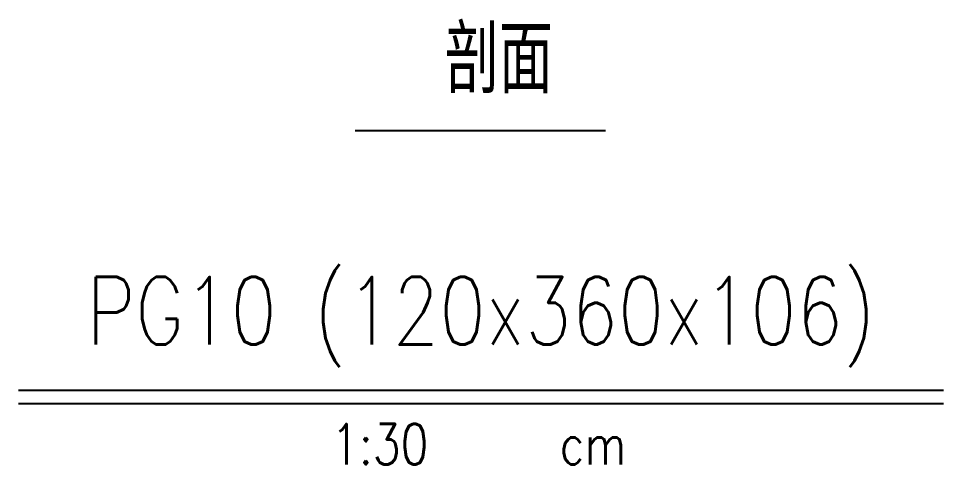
# Model space of a CAD drawing. Extents: x -4754 to 8167, y -19960 to 3942.
# Drawn here: x -367.8 to -162.8, y 1833.4 to 1932.3 of the extents above; entities that cross this region are included whole.
import ezdxf
from ezdxf.enums import TextEntityAlignment as Align

# ---------------------------------------------------------------- set-up
doc = ezdxf.new("R2010")
doc.units = 0
doc.header["$LTSCALE"] = 3
doc.layers.get('0').update_dxf_attribs({"linetype": 'CONTINUOUS'})
doc.layers.add('HB_TXT_CTEXT', color=2, linetype='CONTINUOUS')
doc.styles.get("Standard").update_dxf_attribs({"font": 'ROMANS.shx', "width": 0.8, "bigfont": 'chineset.shx'})

# ---------------------------------------------------------------- blocks, each defined once
blk = doc.blocks.new('beam_title')
at = {"layer": 'HB_TXT_CTEXT', "color": 3, "linetype": 'Continuous'}
blk.add_line((-102.52, 3), (102.52, 3), dxfattribs=at)
at = {"layer": 'HB_TXT_CTEXT', "color": 1, "linetype": 'Continuous'}
blk.add_line((-102.52, 0), (102.52, 0), dxfattribs=at)
at = {"color": 3, "linetype": 'Continuous', "width": 0.8}
blk.add_attdef('A', text='', height=15, dxfattribs=at).set_placement((0, 19.49), align=Align.MIDDLE)
at = {"color": 2, "linetype": 'Continuous', "width": 0.8}
for tag, p in [('1:30', (-22.44, -9)), ('CM', (24.84, -9))]:
    blk.add_attdef(tag, text='', height=9, dxfattribs=at).set_placement(p, align=Align.MIDDLE)
blk = doc.blocks.new('beam_SectionSide')
at = {"layer": 'HB_TXT_CTEXT', "color": 4, "linetype": 'Continuous'}
blk.add_line((-27.76, 0), (27.76, 0), dxfattribs=at)
at = {"layer": 'HB_TXT_CTEXT', "color": 4, "linetype": 'Continuous', "width": 0.8}
blk.add_text(' 剖面', height=15, rotation=360, dxfattribs=at).set_placement((0, 16.5), align=Align.MIDDLE)

msp = doc.modelspace()

# ---------------------------------------------------------------- block references
at = {"layer": 'HB_TXT_CTEXT', "color": 0, "linetype": 'Continuous', "rotation": 360}
msp.add_blockref('beam_SectionSide', (-265.427, 1907.507), dxfattribs=at)
msp.add_blockref('beam_title', (-265.277, 1846.95), dxfattribs=at).add_auto_attribs({'A': 'PG10 (120x360x106)', '1:30': '1:30', 'CM': 'cm'})

doc.saveas('drawing.dxf')
